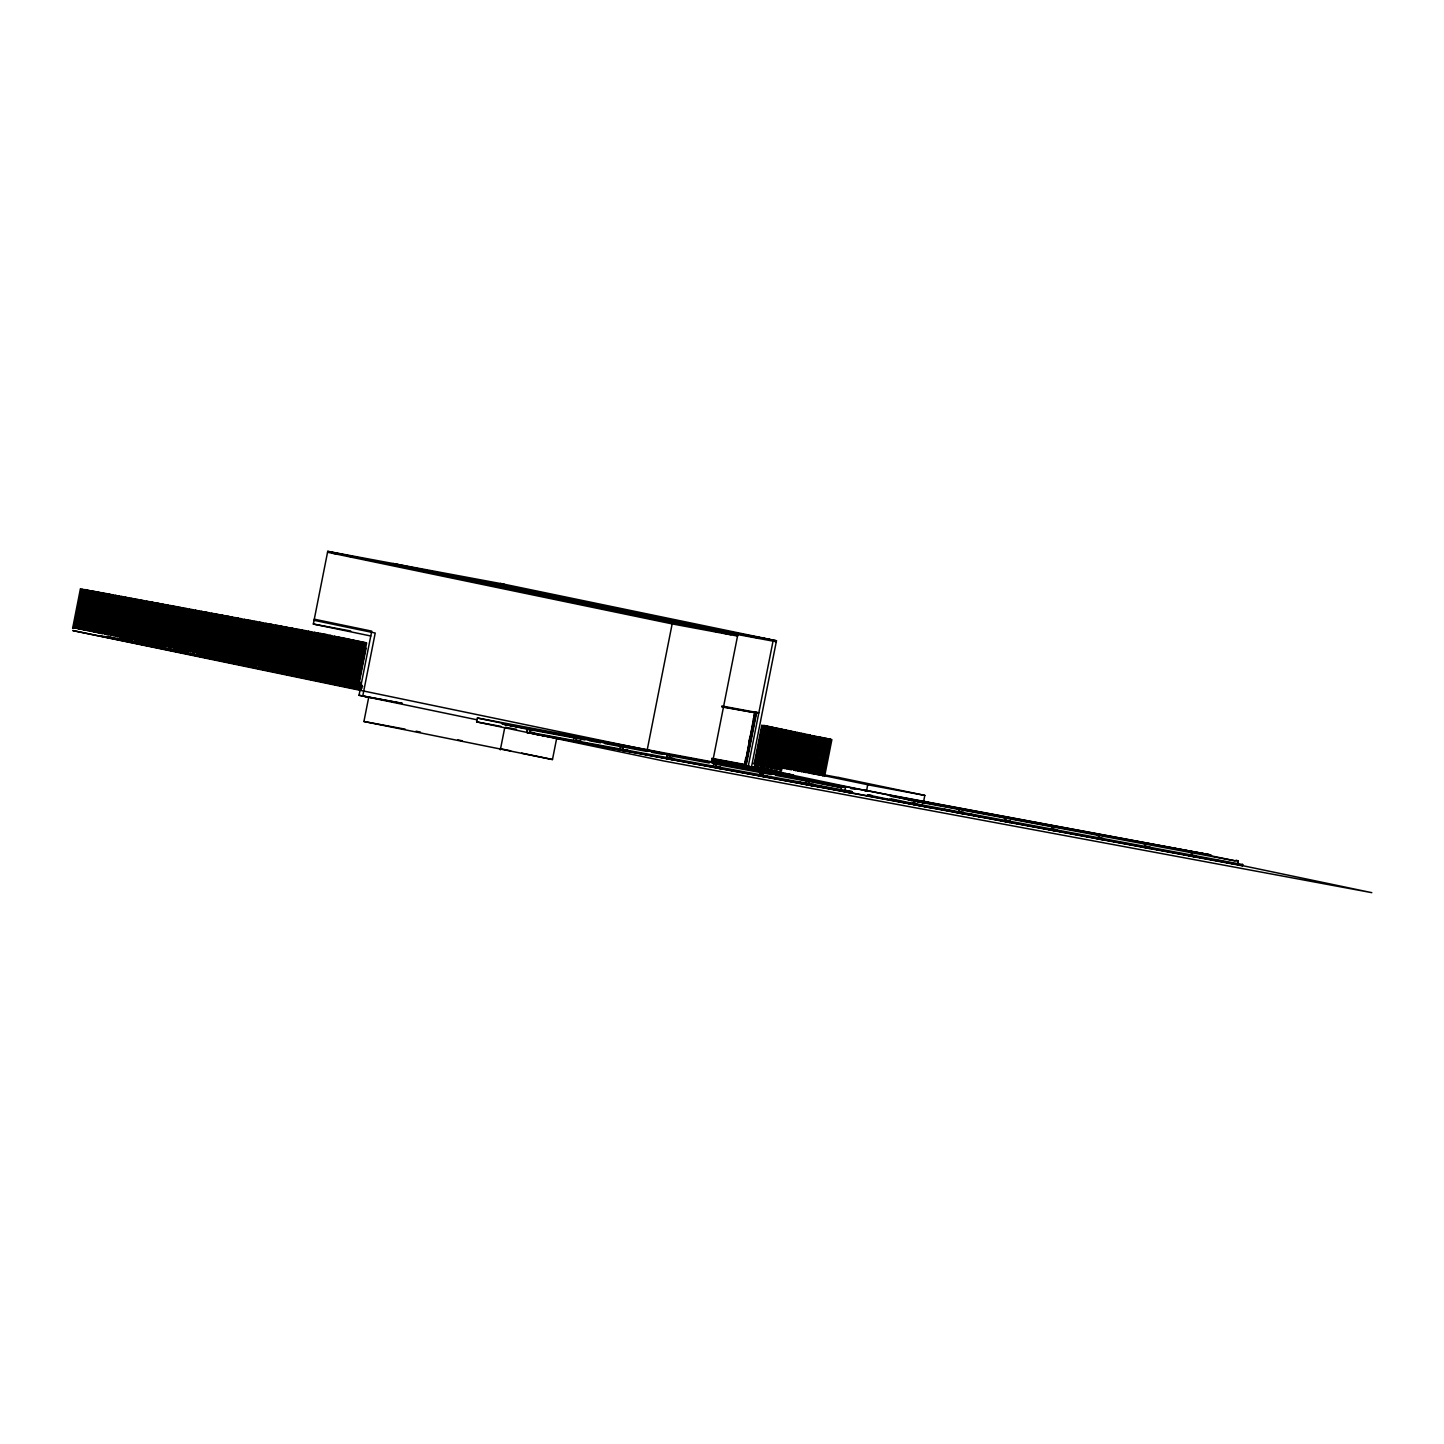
<?xml version="1.0" encoding="UTF-8"?>
<svg xmlns="http://www.w3.org/2000/svg" width="1444" height="1444" viewBox="0 0 1444 1444"><rect width="100%" height="100%" fill="white"/><g stroke="black" fill="none" stroke-linecap="round" stroke-linejoin="round"><path stroke-width="1.5" d="M842.646 787.179L845.191 787.666L845.534 790.861L852.14 791.637L851.852 793.045L846.852 792.196M530.056 729.473C531.645 734.202 527.204 723.101 526.988 732.559L713.119 767.161M576.156 740.429C576.246 733.444 576.95 743.335 576.228 740.375M622.924 749.129L622.671 746.367L623.339 749.779M669.854 758.443L669.601 755.194M715.791 766.71L715.719 763.677M762.504 775.103L762.414 772.468L762.757 775.5M813.694 784.742L809.218 784.363L809.163 781.475M958.726 811.6L958.708 808.875M958.816 811.528L959.159 809.163L957.011 808.514M1003.111 817.358L1005.475 817.575L1005.259 820.409M1005.908 820.932L1005.241 817.521M1051.9 826.618L1052.062 829.253L1052.225 826.6M1098.433 837.989L1098.667 835.21M1144.857 846.364L1144.875 843.675L1145.507 846.906M1191.39 854.866L1191.408 852.339M1192.058 855.408L1191.823 852.556L1189.657 851.779M1235.847 860.425C1240.378 859.613 1235.432 867.898 1242.815 864.559L910.532 802.792A166.277 123.354 -79.5 0 1 906.146 801.998L891.147 798.875M1238.266 861.274L1238.158 863.711M914.557 800.662L913.168 803.063M914.196 800.68L913.456 803.369M72.615 628.411L80.413 588.863M73.048 628.519L72.85 627.562L83.698 629.584M74.926 627.887L82.362 589.224M76.009 628.068L83.012 589.242M76.207 628.14L83.86 589.567M76.676 628.176L84.312 589.585L85.358 589.766M77.073 628.339L84.709 589.748M77.958 628.429L85.611 589.838M78.355 628.591L86.008 590.018M78.626 628.537L86.261 589.946M79.221 628.79L86.857 590.199M79.907 628.79L87.561 590.199L86.387 589.874M80.503 629.043L88.21 590.307L92.362 591.228M81.369 629.241L89.005 590.65M83.138 622.725L89.51 590.56M90.16 590.668L83.174 629.494M90.304 590.903L82.019 629.476M83.517 629.674L91.459 590.921M84.889 627.472L92.109 591.029M84.799 629.927L92.452 591.354M85.665 630.125L93.409 591.3L95.268 591.535M88.968 617.129L94.708 591.426M86.947 630.378L94.6 591.787M87.813 630.577L95.358 591.661M90.069 621.768L90.918 617.49M93.048 606.769L93.896 602.473M94.744 598.195L95.593 593.899M89.095 630.829L96.748 592.239M89.654 630.595L97.308 592.022M89.961 631.01L97.596 592.437M90.322 630.703L92.452 619.999M94.564 609.278L97.957 592.13M98.896 592.69L90.611 631.263M99.257 592.383L91.604 630.956L90.394 630.829M92.109 631.461L99.907 592.491L101.116 592.618M93.391 631.714L101.206 592.744M94.257 631.912L101.856 592.852M95.539 632.165L103.156 593.105M96.17 631.804L103.806 593.213M96.405 632.364L104.04 593.773M97.452 632.057L105.105 593.466M97.687 632.616L105.34 594.025M98.12 632.165L105.755 593.574M98.553 632.797L106.188 594.224M99.401 632.418L107.055 593.827M99.835 633.068L107.704 593.935M100.701 633.248L108.336 594.675M101.784 630.631L109.004 594.188M109.654 594.296L101.351 633.483M102.849 633.699L110.484 595.108M103.3 633.14L105.43 622.418M106.278 618.14L110.953 594.549M105.231 626.822L111.603 594.657M104.13 633.952L111.784 595.361M104.997 634.151L112.632 595.56M105.25 633.501L112.903 594.91M106.766 629.331L112.704 599.314M106.278 634.403L113.932 595.812M107.145 634.584L114.852 595.289L113.679 594.946M106.91 636.948L125.05 639.511M110.412 621.119L111.26 616.823M112.109 612.545L115.502 595.397M108.426 634.837L116.08 596.264M109.148 634.223L116.802 595.65M109.293 635.035L116.928 596.444M111.928 623.609L114.058 612.906M114.906 608.61L117.451 595.758L118.661 595.885M110.574 635.288L118.227 596.715M111.531 632.454L118.751 596.011M111.441 635.486L119.076 596.895M111.766 634.692L112.614 630.414M114.726 619.693L115.592 615.397M116.441 611.119L119.401 596.119M112.722 635.739L120.7 596.372L119.527 596.029M113.589 635.938L121.35 596.48M114.87 636.19L122.65 596.733M115.664 635.414L123.3 596.841M115.737 636.371L123.372 597.798L124.581 597.924M115.52 638.735L107.055 636.172M116.946 635.685L124.599 597.094L123.426 596.769M117.018 636.623L124.671 598.051M117.614 635.793L125.249 597.202M117.885 636.822L125.52 598.231M118.895 636.046L126.549 597.455M119.166 637.075L127.198 597.563L128.408 597.708M120.032 637.273L127.668 598.682L128.877 598.827M120.845 636.407L128.498 597.816M121.314 637.526L129.148 597.924M122.18 637.707L129.816 599.134M123.642 632.472L130.447 598.177L129.274 597.852M123.877 634.728L131.097 598.285M123.462 637.977L131.115 599.386M124.328 638.158L131.964 599.585L133.173 599.711M124.744 637.129L132.397 598.538M126.675 630.811L133.047 598.646L134.256 598.791L126.476 638.609M125.61 638.41L133.263 599.838M125.863 640.883L130.014 640.847M128.209 633.302L134.996 599.007M127.758 638.862L135.411 600.271M129.076 635.703L136.296 599.26L135.122 598.935M128.624 639.06L136.259 600.469L137.469 600.614M130.574 631.533L131.422 627.237M133.552 616.534L136.945 599.368M129.906 639.313L137.559 600.722M130.592 638.212L138.245 599.639M130.772 639.493L138.407 600.921M132.108 634.042L134.22 623.321M136.35 612.599L138.895 599.747L140.104 599.874L132.541 638.573M132.054 639.764L139.707 601.173L138.534 600.83M132.92 639.945L140.844 600.108M134.202 640.197L142.144 600.361M135.158 639.042L139.815 615.469M140.682 611.173L142.794 600.469L144.003 600.596M135.068 640.396L142.703 601.805M135.231 642.436L119.401 638.681M136.873 637.165L144.093 600.722M136.35 640.649L144.003 602.058L142.83 601.733M136.205 643.031L127.74 640.468L164.526 648.518M137.523 637.273L144.743 600.83L145.952 600.957L138.389 639.674M137.216 640.847L144.851 602.256M137.92 643.392L166.24 648.879M138.498 641.1L146.151 602.509M139.057 639.782L146.692 601.191M139.364 641.28L146.999 602.708L148.209 602.834M140.339 640.035L147.974 601.444M140.646 641.533L148.642 601.552L149.851 601.697M141.512 641.732L149.147 603.141M142.288 640.396L144.418 629.674M145.266 625.378L149.923 601.805M144.22 634.06L150.591 601.913M142.794 641.984L150.447 603.412M143.66 642.183L151.927 603.61L144.941 642.436M144.238 640.757L151.873 602.166M144.003 643.446L117.253 639.096L126.025 640.107M145.754 636.569L152.541 602.274M145.808 642.634L153.822 602.527M146.855 641.226L147.703 636.93M148.551 632.653L150.248 624.079M151.097 619.783L154.49 602.635L155.699 602.78L147.956 643.067M147.089 642.887L154.743 604.296M150.916 630.866L153.046 620.144M153.894 615.866L156.439 602.996M148.263 645.54L165.031 648.049M149.237 643.32L156.891 604.747L155.717 604.404M150.519 639.692L157.721 603.249M150.104 643.519L157.739 604.928M150.754 641.948L151.602 637.67M153.714 626.949L154.562 622.653M156.692 611.931L158.389 603.357M151.385 643.771L159.039 605.18M152.035 642.201L159.67 603.61M152.252 643.97L160.338 603.718M153.533 644.223L161.186 605.632L160.013 605.307M154.418 640.414L161.62 603.989M154.4 644.403L162.288 604.097M155.934 642.923L163.569 604.35M155.681 644.674L163.334 606.083L162.161 605.758M156.602 643.031L164.237 604.458L165.446 604.585M156.548 644.854L164.815 606.299L157.829 645.107M157.035 646.551L186.926 653.175M157.883 643.284L165.518 604.711M158.966 641.262L166.186 604.819M158.696 645.306L166.331 606.715M158.605 647.688L187.702 652.706M159.833 643.645L167.468 605.072M159.977 645.558L167.63 606.967L166.457 606.642M160.501 643.753L168.136 605.18M160.844 645.757L168.479 607.166L169.688 607.31M162.215 641.876L169.417 605.433L168.244 605.108M162.125 646.009L170.085 605.541M162.992 646.19L170.627 607.617M163.732 644.385L171.367 605.794M164.399 644.493L172.035 605.902M164.273 646.461L171.926 607.87L170.753 607.527M165.139 646.641L173.316 606.155M166.349 644.854L173.984 606.263M166.421 646.894L174.074 608.321L172.901 607.978M167.287 647.092L175.265 606.516M168.713 643.067L175.933 606.624M168.569 647.345L176.222 608.754L175.049 608.429M169.58 645.468L177.215 606.877M168.948 649.836L205.878 657.128M169.435 647.544L177.07 608.953L178.28 609.097M171.096 641.28L173.208 630.577M175.338 619.855L177.883 606.985M170.717 647.796L178.37 609.206M171.529 645.829L179.164 607.238L177.991 606.913M171.583 647.977L179.832 607.346M172.865 648.23L180.518 609.657L179.345 609.314M173.479 646.19L181.114 607.599M173.731 648.428L181.782 607.707L182.991 607.852M175.013 648.681L183.063 607.978M176.511 644.511L183.731 608.086M175.879 648.879L183.514 610.289M176.583 651.027L168.749 648.771M177.161 649.132L185.012 608.339L183.839 607.996M185.68 608.447L178.695 647.255M178.027 649.331L185.662 610.74L186.872 610.884M179.327 647.273L186.962 608.7M179.309 649.583L186.944 610.992M179.291 651.984L207.755 656.713M180.41 645.251L187.63 608.808L188.839 608.935L181.276 647.634M180.175 649.764L187.81 611.191M181.457 650.017L189.579 609.169M182.323 650.215L189.958 611.624M183.226 648.013L190.861 609.422L189.687 609.079M183.605 650.468L191.529 609.53M184.471 650.666L192.106 612.076M185.608 646.226L187.72 635.504M188.568 631.227L192.81 609.783M185.843 648.482L186.691 644.186M187.54 639.909L193.478 609.891L194.687 610.036L186.619 651.118M185.753 650.919L193.388 612.328M189.056 642.399L195.427 610.252M187.9 651.37L195.536 612.779M188.063 652.995L207.611 657.489M189.074 649.096L196.709 610.505M188.767 651.551L196.402 612.978M192.702 634.187L193.55 629.909M195.68 619.187L197.377 610.613L198.586 610.758M189.615 654.132L208.116 657.002M190.048 651.804L197.684 613.231M191.023 649.457L198.658 610.866M190.915 652.002L198.55 613.411M194.236 636.696L196.348 625.974M197.196 621.696L199.326 610.974M192.196 652.255L200.608 611.227L199.434 610.902M193.063 652.453L200.698 613.862M194.056 647.778L196.185 637.057M197.034 632.779L199.146 622.057M199.994 617.779L201.276 611.335M194.344 652.706L202.557 611.588M195.59 650.287L197.702 639.566M198.55 635.288L203.225 611.696L204.434 611.841L196.492 653.157M195.211 652.887L202.846 614.314M197.539 650.648L205.174 612.057M197.359 653.338L204.994 614.765M198.821 650.901L206.456 612.328M198.64 653.591L206.275 615.018M198.388 655.161L228.441 661.009M199.489 651.009L207.124 612.437M199.507 653.789L207.142 615.198M199.958 656.28L237.051 662.796L232.737 661.893M201.203 649.132L208.405 612.689M200.788 654.042L209.705 612.816L202.72 651.623M201.655 654.24L209.29 615.649M202.936 654.493L211.023 613.159M203.803 654.673L211.438 616.101M205.95 645.558L212.304 613.411M205.337 652.092L212.972 613.519L214.181 613.646M205.084 654.926L212.719 616.353M205.788 656.28L227.629 661.316M205.95 655.125L213.586 616.534M207.052 650.215L214.254 613.772M208.983 643.88L214.921 613.88M207.232 655.377L214.867 616.805M216.203 614.133L208.568 652.724L207.358 652.58M208.098 655.576L215.734 616.985M211.347 642.111L212.196 637.815M213.044 633.537L216.871 614.241M209.38 655.829L217.015 617.238M218.152 614.494L210.517 653.085L209.308 652.941M210.246 656.027L217.882 617.436M211.6 651.045L213.73 640.324M215.842 629.602L218.82 614.602L220.03 614.747M210.301 658.428L238.783 663.157M211.528 656.28L219.163 617.689M212.467 653.446L220.102 614.855M212.394 656.46L220.03 617.888M214.398 647.111L216.528 636.407M217.376 632.111L220.77 614.963M213.676 656.713L221.311 618.14M214.416 653.807L222.051 615.216M214.542 656.912L222.719 615.324M215.824 657.164L224 615.577M224.668 615.686L217.033 654.276L218.206 654.601M216.69 657.363L224.325 618.772M218.315 654.529L225.95 615.938M217.972 657.616L225.607 619.025M217.936 659.637L226.564 661.424M219.398 652.489L226.618 616.047M218.838 657.814L226.473 619.223L227.683 619.368M227.899 616.299L220.264 654.89L219.055 654.746M220.12 658.067L227.755 619.476M220.932 654.998L228.567 616.408M220.986 658.247L228.621 619.675M220.643 660.576L249.108 665.305M222.214 655.251L229.849 616.678M222.268 658.5L230.517 616.787M223.134 658.699L230.769 620.108L231.979 620.252M224.596 653.482L226.708 642.76M227.556 638.465L231.798 617.039M224.831 655.72L225.679 651.443M226.528 647.147L232.466 617.148M224.416 658.951L232.051 620.36M225.282 659.15L232.917 620.559M226.112 655.973L228.242 645.269M229.091 640.974L233.748 617.4L232.574 617.057M228.044 649.656L234.415 617.509L235.625 617.635M226.564 659.403L234.199 620.812M227.43 659.583L235.697 617.761M229.145 654.312L236.365 617.87L237.574 617.996M228.712 659.854L236.347 621.263M229.578 660.034L237.646 618.122M233.224 643.952L235.336 633.23M236.184 628.952L238.314 618.231M230.859 660.287L238.495 621.714L237.321 621.371M231.961 657.074L239.596 618.483L238.422 618.158M230.986 662.742L269.793 669.601M231.726 660.486L239.361 621.895L240.57 622.039M233.044 655.034L233.892 650.739M236.022 640.035L236.87 635.739M238.982 625.017L240.264 618.592M233.007 660.738L240.643 622.147M233.91 657.435L241.545 618.844M233.874 660.937L242.845 618.971L235.155 661.19M236.022 661.37L244.162 619.314M237.809 658.157L245.444 619.566L244.271 619.241M237.303 661.623L244.938 623.05M238.477 658.265L246.112 619.675L247.321 619.819M238.17 661.821L245.805 623.23M239.758 658.518L247.393 619.927M239.451 662.074L247.086 623.501L245.913 623.158M240.426 658.626L248.061 620.036M240.318 662.273L247.953 623.682L249.162 623.826M241.708 658.879L249.343 620.288L248.169 619.963M241.599 662.525L250.011 620.397M241.328 664.89L255.805 667.002M242.466 662.724L250.101 624.133M244.92 652.814L251.292 620.667M244.325 659.348L252.592 620.794L246.022 657.453M243.747 662.976L251.382 624.386L250.209 624.061M244.614 663.157L252.249 624.584M246.689 657.562L253.909 621.137M245.895 663.41L253.53 624.837M246.762 663.608L255.191 621.389L254.018 621.046M249.487 653.645L255.859 621.498M248.043 663.861L255.678 625.288L254.505 624.945M248.91 664.059L257.14 621.75M251.87 651.858L252.718 647.58M254.83 636.858L257.808 621.859L259.017 621.985L251.455 660.702M250.191 664.312L257.826 625.721M251.057 664.511L259.324 625.938L252.339 664.763M253.386 654.367L255.516 643.645M256.364 639.367L259.758 622.22M251.653 667.038L279.974 672.525M253.404 661.063L261.039 622.472M253.205 664.944L261.707 622.581L262.916 622.725M254.487 665.197L262.988 622.833M255.353 665.395L264.288 622.96L256.635 665.648M257.953 661.893L265.606 623.303M257.501 665.846L265.136 627.256M266.887 623.555L259.252 662.146L258.043 662.002M258.783 666.099L266.418 627.508M259.902 662.254L267.555 623.664L268.764 623.808M259.649 666.28L267.284 627.707L268.494 627.833M261.202 662.507L268.837 623.916M260.931 666.55L269.505 624.025M261.797 666.731L269.432 628.158M261.996 669.186L290.316 674.673M263.566 660.72L270.786 624.277M263.079 666.984L271.454 624.386M263.945 667.182L271.58 628.591L272.79 628.736M265.1 663.229L267.212 652.507M268.061 648.23L272.736 624.638M265.227 667.435L274.035 624.783L270.858 644.295M266.093 667.633L273.728 629.043M267.05 663.59L270.01 648.591M268.133 661.551L275.353 625.126M267.375 667.886L275.01 629.295L273.837 628.97M267.916 670.016L259.451 667.453M268.241 668.067L276.634 625.378M271.346 655.486L277.302 625.487M269.523 668.319L277.158 629.746L275.985 629.404M270.949 664.312L278.584 625.739M270.389 668.518L278.024 629.927M272.032 662.291L272.88 657.995M275.01 647.273L275.858 642.995M277.97 632.273L279.252 625.848M271.671 668.771L279.306 630.198L278.132 629.855M273.313 662.543L280.533 626.1M272.537 668.969L280.172 630.378L281.381 630.523M272.338 671.334L280.948 673.121M273.548 664.782L274.396 660.504M276.526 649.782L278.656 639.06M279.504 634.782L281.201 626.209M273.818 669.222L282.483 626.461M274.685 669.42L283.15 626.57L284.36 626.714M275.966 669.673L284.432 626.822M277.447 665.522L285.1 626.931M276.833 669.854L284.468 631.281L285.677 631.407M278.746 665.774L286.381 627.183M278.114 670.106L285.75 631.533M279.396 665.883L287.049 627.292M278.981 670.305L286.616 631.714M281.111 663.987L288.331 627.544L287.157 627.219M280.262 670.558L288.999 627.653L290.208 627.797M281.129 670.756L288.764 632.165L289.973 632.31M282.645 666.496L290.28 627.905M282.41 671.009L290.948 628.014M283.277 671.207L290.912 632.616M285.01 664.709L292.229 628.266M285.677 664.818L292.897 628.375M284.558 671.46L292.193 632.869M285.425 671.64L293.06 633.068M286.544 667.218L287.392 662.94M288.24 658.644L294.179 628.627L293.006 628.302M288.475 660.901L294.847 628.736M286.706 671.893L294.341 633.32M287.573 672.092L296.128 628.988M289.991 663.41L296.796 629.097M288.601 674.312L280.136 671.749M288.854 672.344L296.489 633.754M290.858 665.792L298.078 629.367L296.904 629.024M289.721 672.543L297.356 633.952M292.789 659.475L294.486 650.901M295.352 646.623L298.746 629.476M291.002 672.796L298.637 634.205M292.392 668.301L300.027 629.728M291.291 675.269L282.825 672.705L311.146 678.193M291.868 672.976L299.504 634.403M293.89 664.132L296.02 653.41M298.15 642.688L298.998 638.41M299.847 634.115L300.695 629.837L301.904 629.963M293.15 673.247L300.785 634.656M293.024 675.63L321.344 681.117M301.976 630.089L294.341 668.662L307.861 671.279M294.016 673.427L302.644 630.198M295.298 673.68L303.926 630.45L302.753 630.107M296.164 673.879L304.594 630.559M298.655 667.254L305.875 630.811M297.446 674.131L305.081 635.541M299.323 667.363L306.543 630.92L307.752 631.064L300.19 669.763M298.312 674.33L305.947 635.739M299.594 674.583L307.229 635.992M300.839 669.872L308.493 631.281M300.46 674.763L308.095 636.19M302.139 670.124L309.774 631.533L308.601 631.208M301.742 675.034L309.377 636.443M302.789 670.233L310.442 631.642M302.608 675.214L310.243 636.642M304.088 670.485L306.2 659.764M307.049 655.486L311.723 631.894M370.783 635.992L313.33 624.043L327.734 551.337L503.974 584.188L503.776 585.163L416.215 568.882M303.348 677.778L318.113 679.907M304.738 670.594L313.023 632.021L306.038 670.846M303.89 675.467L311.525 636.894M304.756 675.666L312.391 637.075M307.121 668.807L314.341 632.364M306.038 675.918L313.673 637.327M306.904 676.117L315.622 632.616M308.637 671.316L309.485 667.02M310.334 662.742L316.29 632.725L317.5 632.869M308.186 676.37L315.821 637.779M309.052 676.55L317.572 632.977M309.269 678.608L300.803 676.045M312.716 660.955L314.828 650.233M316.958 639.53L318.24 633.086M310.334 676.803L317.969 638.23M312.301 669.781L319.521 633.356L318.348 633.013M311.2 677.001L318.835 638.41M312.536 672.038L313.384 667.76M315.514 657.038L317.626 646.316M318.492 642.038L320.189 633.465M312.121 678.788L340.297 685.07M312.482 677.254L320.117 638.681M313.835 672.29L321.47 633.717M313.348 677.453L320.983 638.862M321.29 638.104L322.138 633.826L323.348 633.952L316.2 670.521M313.691 679.925L332.445 682.795M314.63 677.705L322.265 639.114M315.496 677.904L324.088 634.187M316.777 678.157L325.369 634.439M318.384 673.121L326.037 634.548M317.644 678.337L325.279 639.764L326.488 639.891M320.099 671.243L327.319 634.8M318.925 678.59L326.561 640.017M320.767 671.352L327.987 634.909L329.196 635.053L321.633 673.752M319.792 678.788L327.427 640.197M321.073 679.041L328.709 640.45M322.481 673.933L330.135 635.36M321.94 679.24L329.575 640.649L330.784 640.793M322.517 679.059L361.758 685.557M323.781 674.186L331.416 635.613L330.243 635.27M323.221 679.492L330.856 640.901M325.062 672.236L332.914 635.811L330.586 651.063M324.088 679.673L331.723 641.1M325.929 674.637L329.737 655.341M325.369 679.943L333.004 641.353M326.777 674.835L334.43 636.244M326.236 680.124L333.871 641.551L335.08 641.678M330.189 664.366L335.712 636.497L334.539 636.172M327.517 680.377L335.152 641.804M329.358 673.139L336.578 636.696L337.788 636.822L330.225 675.539M328.384 680.575L336.019 641.984M329.665 680.828L337.3 642.237M331.073 675.72L338.726 637.147M329.954 682.904L321.489 680.341M330.532 681.026L338.798 642.454L331.813 681.279M337.03 652.399L332.373 675.972L331.163 675.846M337.878 648.103L340.008 637.4M333.51 682.741L331.741 682.452L333.365 683.517M332.661 681.46L340.315 642.887M332.643 683.86L324.196 681.297L352.498 686.784M334.936 674.276L342.156 637.833M333.961 681.73L341.596 643.14L340.423 642.797M335.369 676.622L343.022 638.031M334.376 684.221L360.964 689.366L354.231 687.94L359.448 688.914M334.809 681.911L342.463 643.338L343.672 643.464M337.517 672.579L339.629 661.857M340.477 657.58L344.304 638.284M336.109 682.164L343.744 643.591M337.95 674.926L345.17 638.483M336.957 682.362L344.611 643.771M338.817 677.308L346.452 638.735M338.257 682.615L345.892 644.024L344.719 643.699M339.665 677.507L347.318 638.916M345.621 654.186L340.964 677.759L339.755 677.633M346.47 649.89L348.6 639.187M340.405 683.066L348.04 644.475M349.448 639.367L341.813 677.958L342.986 678.283M341.253 683.247L348.906 644.674M343.528 676.063L345.657 665.341M346.506 661.063L350.748 639.62M342.553 683.499L350.188 644.927L349.015 644.584M343.961 678.409L351.596 639.818M343.401 683.698L351.054 645.107L352.264 645.251M346.109 674.366L348.221 663.644M349.069 659.366L352.896 640.071M344.701 683.951L352.336 645.378M344.719 686.369L361.199 688.86M346.542 676.713L353.744 640.27M345.549 684.149L353.202 645.558M347.823 676.965L355.043 640.522M346.849 684.402L354.484 645.811L353.311 645.486M355.892 640.703L348.257 679.294L359.7 681.658M347.697 684.6L355.35 646.009L356.56 646.154M357.191 640.956L348.906 679.528M348.997 684.853L356.632 646.262M350.405 679.745L358.04 641.154M349.845 685.034L357.498 646.461M352.119 677.85L359.339 641.407M350.639 687.218L342.174 684.636M351.145 685.286L358.78 646.713L357.607 646.37M352.553 680.178L360.188 641.605M351.993 685.485L359.646 646.894L360.856 647.038M354.267 678.301L355.549 671.875M357.661 661.153L361.487 641.858M353.293 685.738L360.928 647.147M354.701 680.629L362.336 642.057M354.141 685.936L361.794 647.345M356.415 678.752L363.635 642.309M355.043 688.517L359.52 688.644M355.441 686.189L363.076 647.598L361.902 647.273M356.848 681.081L364.484 642.49M356.289 686.369L363.942 647.796M361.541 664.186L357.498 681.315M362.39 659.89L365.783 642.742M357.589 686.64L365.224 648.049M358.996 681.532L366.632 642.941M358.437 686.821L366.09 648.248M477.007 719.798L359.033 695.268L371.74 631.136L314.305 619.205M556.824 737.559L552.474 759.544L363.924 721.495L368.707 697.308M396.504 565.218L396.703 564.243M500.184 584.423L500.382 583.448L776.475 640.757L751.512 766.8M503.433 585.019L503.631 584.062M1215.451 859.974L1371.8 892.663L663.265 760.88L476.628 721.892L477.386 718.011L1210.776 854.956L1046.611 825.228M502.332 724.004L821.618 782.576L502.332 724.004L527.403 729.202M500.346 749.851L504.696 727.866M526.988 732.559L527.836 728.715M529.804 732.325L852.122 791.637M580.56 742.667L580.831 741.277M576.337 740.989L581.066 741.313L580.795 742.721L573.286 741.169L574.008 737.541M620.054 749.851L620.848 746.043M627.093 751.331L627.598 749.959L623.212 749.743M662.164 620.433L662.363 619.458L769.634 639.421L769.435 640.378M665.756 621.173L665.955 620.216L691.784 625.017L691.586 625.974L687.29 625.18M647.074 750.591L672.344 622.96L737.722 635.125L712.452 762.757M666.587 758.515L667.2 754.616L666.352 758.461L673.861 760.031L674.131 758.623L669.258 758.046M673.626 759.977L673.897 758.587M776.475 640.757L708.065 628.05L707.885 629.006L776.276 641.732M718.48 762.071L712.271 761.295M720.682 762.811L712.993 761.62M720.159 768.641L720.43 767.233C714.437 770.284 715.683 757.179 712.885 767.125L720.394 768.677L720.664 767.269L716.062 766.367M729.527 764.652L721.819 763.461M730.646 765.302L738.353 766.475M744.833 762.612L745.682 758.262M749.129 740.88L749.996 736.53M753.425 719.148L754.291 714.798M744.923 764.508L754.725 712.632M713.643 759.093L745.826 765.085L756.169 712.921L721.838 706.549M756.674 712.415L746.115 765.735L713.535 759.688M748.263 766.186L773.226 640.161M752.974 768.082L753.172 767.053M754.201 763.677L761.854 725.087M753.804 769.399L738.281 766.872M754.508 765.248L762.143 726.657M755.158 765.356L763.136 725.339M756.349 764.129L757.197 759.833M758.046 755.537L764.002 725.538M756.439 765.609L764.075 727.018M757.089 765.717L764.724 727.126M758.912 757.938L759.761 753.66M760.609 749.364L764.02 732.216M758.371 765.97L766.15 725.989M758.317 768.587L754.165 766.926M759.021 766.078L766.674 727.487L767.883 727.632M763.605 745.537L765.735 734.816M766.583 730.52L767.432 726.242M759.887 768.876L753.569 766.764L777.071 771.096M760.32 766.331L768.298 726.422M760.049 768.948L782.594 772.973M760.97 766.439L769.237 727.866L762.251 766.692M760.501 771.98L759.418 775.771L766.926 777.341M759.652 775.825L760.356 772.197M761.945 765.266L762.793 760.988M764.905 750.266L769.58 726.675M762.793 765.464L766.204 748.317M767.053 744.021L769.165 733.299M762.901 766.8L770.536 728.209M764.941 761.421L768.768 742.126M769.616 737.848L771.728 727.126M764.183 767.053L771.836 728.462M764.833 767.161L772.594 727.325M766.132 767.414L773.876 727.577M766.782 767.522L774.742 727.776M767.107 768.966L766.908 769.995L775.518 771.8L756.728 767.071M768.064 767.775L776.024 728.029M766.692 777.287L767.197 775.933L762.685 775.699M768.713 767.865L776.349 729.292L777.558 729.419M768.461 770.284L768.84 769.327L762.504 768.154M769.237 766.8L776.89 728.209M769.995 768.136L777.648 729.545M771.385 762.757L773.497 752.053M774.345 747.757L778.172 728.462M770.645 768.226L778.28 729.653M770.536 770.32L779.002 772.883L779.182 771.475M771.385 767.251L779.038 728.66M771.944 768.497L779.579 729.906L778.406 729.563M772.576 768.587L780.32 728.913M773.966 765.555L781.186 729.112M773.876 768.84L781.511 730.267M774.525 768.948L782.467 729.364M775.681 768.136L783.334 729.545L784.543 729.689M775.807 769.201L783.442 730.628L782.269 730.285M776.457 769.309L784.092 730.736M780.789 749.093L784.615 729.816M778.262 766.439L785.482 729.996M777.738 769.562L785.392 730.989M778.388 769.67L786.041 731.097L787.251 731.224M772.468 773.894L778.009 774.435M782.088 753.84L786.763 730.249M779.688 769.923L787.323 731.35M779.977 769.038L787.63 730.447L788.839 730.592M780.338 770.031L787.973 731.458M838.928 777.594L781.511 766.854L780.356 772.666L866.725 790.752L864.396 790.5M781.691 767.143L784.67 752.143M785.518 747.848L788.911 730.7M781.619 770.284L789.254 731.711M782.973 765.194L788.081 739.472M788.929 735.177L789.778 730.899M782.684 768.244L789.904 731.819L791.113 731.946M783.839 767.594L788.929 741.873M789.796 737.577L791.059 731.151M783.984 768.515L791.204 732.072M784.633 768.605L791.926 731.332L793.135 731.476M783.442 775.933L712.524 760.392M785.915 768.858L793.135 732.433L791.962 732.09M786.565 768.966L793.785 732.523M787.846 769.219L795.066 732.794M788.135 768.479L789.417 762.053M790.265 757.757L793.659 740.61M794.507 736.332L795.355 732.036M788.496 769.327L796.348 732.902L789.796 769.58M789.002 768.677L796.222 732.234L797.431 732.379M790.283 768.93L792.413 758.208M793.261 753.93L797.503 732.487M790.446 769.688L797.648 733.245M791.15 769.111L798.37 732.686M791.727 769.941L798.947 733.498M793.279 765.085L794.128 760.808M794.976 756.512L798.388 739.364M792.792 767.901L799.597 733.606L800.806 733.751M794.146 765.284L800.517 733.119L801.727 733.263M793.659 770.302L800.878 733.859M794.308 770.41L801.528 733.967M796.276 761.241L797.124 756.963M797.972 752.667L800.102 741.945M800.951 737.667L801.799 733.371M795.445 770.013L802.232 735.718M795.608 770.663L802.81 734.22L801.637 733.895M796.258 770.771L803.46 734.328M798.009 763.84L798.857 759.544M799.705 755.266L803.099 738.119M797.539 771.024L804.759 734.581M798.189 771.132L805.409 734.689L806.618 734.834M801.853 755.699L804.813 740.7M799.471 771.385L806.961 734.473L808.171 734.599M800.12 771.493L807.34 735.05M801.023 771.168L807.828 736.855M801.42 771.746L808.622 735.303M801.889 771.349L804.001 760.627M804.849 756.349L808.261 739.202M802.052 771.854L809.272 735.411L810.481 735.556M804.019 767.324L810.391 735.158M803.351 772.107L810.571 735.664M804.001 772.215L811.889 735.375L805.283 772.468M805.933 772.576L813.152 736.133M806.6 770.103L813.405 735.808M807.232 772.829L814.687 736.061M808.297 770.789L815.084 736.494L816.293 736.639L809.163 773.19M806.167 784.471L806.799 780.59L805.933 784.435L813.441 785.987L813.73 784.579L809.055 784.11M808.333 772.684L816.185 736.278L813.441 753.66M810.463 768.659L812.593 757.938M809.813 773.298L817.015 736.855M811.329 768.858L817.701 736.693M811.095 773.551L818.315 737.108M811.745 773.659L818.983 736.945M812.629 773.587L819.849 737.144L821.058 737.288L813.676 774.02M813.026 773.912L820.246 737.469M814.777 774.038L821.997 737.595M814.976 774.273L822.178 737.83L821.004 737.505M813.207 785.951L813.495 784.543M816.041 772.233L822.827 737.938M818.188 763.569L819.037 759.273M819.885 754.995L823.279 737.848L822.105 737.505M816.907 774.634L824.777 738.046L825.986 738.426L818.838 774.995M817.557 774.742L824.777 738.299M819.903 766.15L824.885 738.209M820.336 768.497L826.293 738.48M819.488 775.103L826.708 738.66M821.203 770.897L827.574 738.732M820.788 775.356L827.99 738.913M822.069 771.078L828.441 738.931L829.849 739.147M821.437 775.464L829.289 739.039M822.502 775.627L829.722 739.184M822.719 775.717L829.939 739.274M823.369 775.825L830.589 739.382M824.65 776.078L831.87 739.635L830.697 739.292M848.133 792.269L848.368 791.15L846.202 790.825A166.277 123.354 -79.5 0 1 844.686 790.59M845.3 790.554L848.639 791.348L848.458 792.323L839.361 790.644M909.991 800.211L891.634 795.608L1210.776 854.956M912.788 804.29L912.698 803.117L913.817 804.416M916.597 803.622L916.308 805.03L867.429 794.868M921.489 805.716L922.987 802.792L921.597 802.503M923.51 801.98L924.81 795.391L838.657 777.486M963.13 813.82L963.419 812.431M1009.663 822.484L1009.952 821.076M1056.196 831.13L1056.485 829.74L1051.9 829.343M1102.729 839.794L1103.252 838.441L1098.451 837.755M1149.262 848.44L1149.532 847.05M1195.794 857.104L1196.065 855.696M1242.327 865.75L1242.598 864.36M796.42 777.811L798.749 778.388M667.056 754.851L669.547 755.411M1049.644 826.004L1052.134 826.672M1189.477 852.014L1191.372 852.14M574.044 737.397L576.138 737.722M620.613 746.006L619.819 749.815L627.328 751.367M1003.147 817.214L1005.602 818.008M1050.077 825.824L1051.972 826.383M689.492 625.613L705.394 628.14L704.491 628.393M744.4 764.797L745.826 765.085M864.451 790.428L866.635 790.608L867.663 784.76L924.81 795.391M851.852 793.045L819.452 786.168M756.169 712.921L721.946 706.946M714.022 763.316L715.863 764.129M534.515 732.812L529.623 731.946M576.571 741.079L581.048 741.476M669.384 758.064L674.095 758.786M959.051 811.564L963.653 812.467L963.365 813.874L955.856 812.322M1005.349 820.318L1010.186 821.131L1009.897 822.52L1002.389 820.968M1005.674 820.896L1010.15 821.275M1145.182 846.184L1149.767 847.087L1149.496 848.494L1141.987 846.942M1145.218 846.455L1149.749 847.249M840.246 787.377L841.798 787.648L775.32 775.302M841.942 790.897L840.282 790.608M840.462 790.536L841.527 790.77M348.004 686.604L361.054 689.636M355.711 688.138L357.877 688.481M335.188 683.662L336.145 683.662M342.39 685.124L343.834 685.178M841.311 787.576L840.841 787.485M335.369 683.066L339.087 683.734M350.766 686.225L353.762 686.766M328.239 682.416L332.138 683.12M335.225 683.842L338.943 684.51M331.903 553.07L336.272 553.882M347.156 555.922L351.524 556.716M362.426 558.756L366.776 559.568M371.144 560.38L375.494 561.174M386.396 563.214L390.746 564.026M401.667 566.102L406.053 566.914M416.991 568.954L421.377 569.766M447.64 574.64L452.026 575.452M471.719 579.116L476.105 579.947M487.043 581.968L491.429 582.78M400.89 566.03L411.829 568.07M692.885 625.793L688.463 624.963L689.221 625.541M697.326 626.606L701.748 627.436M664.33 620.83L668.626 621.642M672.218 622.382L682.976 624.386M695.773 626.768L702.344 627.996M737.541 636.064L672.164 623.898L327.553 552.258M313.33 624.043L350.712 630.992M721.91 706.008L758.822 712.867L755.23 712.127M80.539 588.791L81.622 589.008L74.059 627.707L102.506 633.609M92.236 590.957L93.319 591.174M96.134 591.679L97.217 591.896M98.084 592.04L99.167 592.257M101.983 592.78L103.066 592.997M103.932 593.141L105.015 593.358M105.881 593.502L106.964 593.719M107.831 593.863L108.914 594.08M109.78 594.224L110.863 594.441M111.729 594.585L112.812 594.802M115.628 595.307L116.711 595.524M121.476 596.39L122.559 596.607M125.375 597.13L126.458 597.347M131.224 598.213L132.306 598.43M137.072 599.296L138.155 599.513M140.97 600.018L142.054 600.235M146.819 601.119L147.902 601.336M150.699 601.841L151.8 602.058M152.649 602.202L153.75 602.419M156.548 602.924L157.649 603.141M158.497 603.285L159.598 603.502M160.446 603.646L161.547 603.863M162.396 604.007L163.497 604.224M166.295 604.729L167.396 604.946M170.193 605.469L171.294 605.686M172.143 605.83L173.244 606.047M174.092 606.191L175.193 606.408M176.042 606.552L177.143 606.769M179.94 607.274L181.041 607.491M185.789 608.357L186.89 608.574M191.637 609.458L192.738 609.675M195.536 610.18L196.637 610.397M201.384 611.263L202.485 611.48M205.283 611.985L206.384 612.202M207.232 612.346L208.333 612.563M211.131 613.068L212.232 613.285M215.03 613.808L216.131 614.025M216.979 614.169L218.08 614.386M220.878 614.891L221.979 615.108M222.827 615.252L223.928 615.469M224.777 615.613L225.878 615.83M226.726 615.974L227.827 616.191M228.675 616.335L229.776 616.552M230.625 616.696L231.726 616.913M240.372 618.519L241.473 618.736M250.119 620.324L251.22 620.541M255.967 621.407L257.068 621.624M259.866 622.147L260.967 622.364M265.714 623.23L266.815 623.447M269.613 623.952L270.714 624.169M271.562 624.313L272.663 624.53M275.461 625.035L276.562 625.252M277.41 625.396L278.512 625.613M279.36 625.757L280.461 625.974M281.309 626.118L282.41 626.335M285.208 626.858L286.309 627.075M291.056 627.941L292.157 628.158M294.955 628.663L296.056 628.88M298.854 629.385L299.955 629.602M304.702 630.486L305.803 630.685M310.55 631.569L311.651 631.786M314.449 632.292L315.55 632.508M320.297 633.374L321.398 633.591M324.196 634.096L325.297 634.313M326.145 634.457L327.247 634.674M338.835 637.057L339.936 637.273M95.575 591.914L96.658 592.13M97.723 592.365L98.806 592.582M99.871 592.798L100.954 593.015M102.019 593.249L103.102 593.466M104.167 593.701L105.25 593.917M343.13 637.959L344.232 638.176M345.278 638.392L346.38 638.609M347.426 638.844L348.527 639.06M349.574 639.295L350.675 639.511M351.722 639.746L352.823 639.963M106.314 594.134L107.397 594.35M108.462 594.585L109.545 594.802M110.61 595.036L111.693 595.253M112.758 595.488L113.841 595.704M114.906 595.921L115.989 596.137M117.054 596.372L118.137 596.589M119.202 596.823L120.285 597.04M353.87 640.179L354.971 640.396M356.018 640.631L357.119 640.847M358.166 641.082L359.267 641.298M360.314 641.533L361.415 641.75M362.462 641.966L363.563 642.183M364.61 642.418L365.711 642.634M121.35 597.274L122.433 597.491M125.646 598.159L126.729 598.376M129.942 599.061L131.025 599.278M134.238 599.946L135.321 600.163M140.682 601.282L141.765 601.498M144.978 602.184L146.061 602.401M149.274 603.069L150.356 603.285M153.569 603.971L154.652 604.188M157.865 604.856L158.948 605.072M181.475 609.765L182.576 609.982M183.623 610.216L184.724 610.433M187.919 611.101L189.02 611.317M190.066 611.552L191.168 611.769M192.214 612.003L193.315 612.22M194.362 612.455L195.463 612.671M196.51 612.888L197.611 613.104M198.658 613.339L199.759 613.556M200.806 613.79L201.907 614.007M202.954 614.223L204.055 614.44M205.102 614.675L206.203 614.891M207.25 615.126L208.351 615.343M209.398 615.577L210.499 615.794M211.546 616.01L212.647 616.227M213.694 616.462L214.795 616.678M215.842 616.913L216.943 617.129M217.99 617.364L219.091 617.581M220.138 617.797L221.239 618.014M222.286 618.249L223.387 618.465M224.434 618.7L225.535 618.916M228.73 619.584L229.831 619.801M233.025 620.487L234.127 620.703M235.173 620.938L236.274 621.137M241.617 622.274L242.718 622.49M243.765 622.707L244.866 622.924M252.357 624.494L253.458 624.711M256.653 625.396L257.754 625.613M260.949 626.281L262.05 626.497M263.097 626.732L264.198 626.949M265.245 627.183L266.346 627.4M269.541 628.068L270.642 628.284M282.428 630.757L283.529 630.974M286.724 631.642L287.825 631.858M291.02 632.544L292.121 632.761M293.168 632.977L294.269 633.194M295.316 633.429L296.417 633.645M297.464 633.88L298.565 634.096M299.612 634.331L300.713 634.548M301.76 634.764L302.861 634.981M303.908 635.216L305.009 635.432M306.056 635.667L307.157 635.883M308.204 636.1L309.305 636.317M310.352 636.551L311.453 636.768M312.5 637.003L313.601 637.219M314.648 637.454L315.749 637.67M316.796 637.887L317.897 638.104M318.943 638.338L320.045 638.555M321.091 638.789L322.192 639.006M323.239 639.241L324.34 639.457M327.535 640.125L328.636 640.342M331.831 641.028L332.932 641.244M336.127 641.912L337.228 642.129M364.05 647.724L365.151 647.941M764.111 725.466L765.212 725.682M766.259 725.899L767.36 726.115M768.407 726.35L769.508 726.567M770.554 726.801L771.656 727.018M772.702 727.234L773.803 727.451M774.85 727.686L775.951 727.902M776.998 728.137L778.099 728.354M779.146 728.588L780.247 728.805M781.294 729.021L782.395 729.238M785.59 729.924L786.691 730.141M789.886 730.808L790.987 731.025M794.182 731.711L795.283 731.928M798.478 732.595L799.579 732.812M802.774 733.498L803.875 733.714M804.922 733.949L806.023 734.148M809.218 734.834L810.319 735.05M813.513 735.718L814.615 735.935M817.809 736.62L818.91 736.837M826.401 738.407L827.917 738.787M764.851 727.054L765.934 727.271M770.663 728.137L771.746 728.354M772.594 728.498L773.695 728.715M774.525 728.859L775.627 729.076M780.338 729.924L781.439 730.141M784.218 730.646L785.301 730.863M788.081 731.368L789.182 731.585M793.893 732.451L794.994 732.668M797.774 733.173L798.875 733.39M803.586 734.256L804.669 734.473M807.449 734.978L808.55 735.195M811.329 735.7L812.431 735.917M813.261 736.061L814.362 736.278M817.142 736.783L818.243 737M819.073 737.144L820.174 737.361M822.954 737.848L824.037 738.064M94.022 631.407L108.805 634.151M111.206 634.602L126.332 637.4M132.812 638.609L146.043 641.082M150.356 641.876L161.674 644.096M167.522 645.179L166.421 644.963M169.471 645.54L168.37 645.324M171.421 645.901L170.32 645.685M172.233 645.937L183.027 647.959M187.016 648.807L185.915 648.591M188.965 649.168L187.864 648.952M189.778 649.204L200.662 651.352M233.26 657.291L241.888 658.897M249.379 660.413L248.296 660.197M257.176 661.857L256.093 661.641M266.923 663.68L265.84 663.464M268.349 663.825L292.121 668.247M311.814 671.911L320.46 673.518M325.803 674.709L324.719 674.492M334.394 676.496L333.311 676.279L340.874 637.58L342.084 637.725M164.02 645.54L189.958 650.36M192.377 650.811L242.339 660.107M268.783 665.016L294.702 669.836M133.732 641.587L145.718 643.807M134.111 641.984L164.67 647.76M176.258 649.818L185.121 651.461M200.644 654.349L362.191 685.304M183.442 651.948L187.431 652.706M224.795 660.558L241.401 663.825M332.21 680.72L310.478 676.676L340.116 682.723M336.56 681.532L340.91 682.344M345.242 683.156L362.643 686.387M245.462 664.854L255.732 666.713L251.274 665.756M327.987 680.07L332.355 680.882M335.55 681.478L339.9 682.29M344.232 683.102L360.783 686.171M259.812 667.742L270.425 669.908M286.833 673.446L299.088 675.684L294.775 674.799M291.453 674.492L317.77 679.619L313.312 678.644M298.926 676.46L266.743 669.222M321.832 680.629L331.831 682.489M332.806 683.084L361.126 688.589L356.812 687.687M770.41 767.125L769.327 766.908M711.766 758.335L745.068 764.526L754.959 713.083M752.378 766.728L782.106 772.432M711.73 759.4L780.879 772.468L776.457 772.45M712.704 760.086L793.514 775.103L785.085 773.352M774.128 771.764L726.458 761.656M712.271 760.519L749.201 767.378M773.136 771.8L751.548 768.1M359.033 695.268L402.334 703.336M712.433 760.826L717 761.692M721.134 762.45L732.325 764.544M736.35 765.284L741.097 766.168M767.378 771.06L778.424 773.1M401.973 703.336L362.751 696.044L375.223 633.032L314.07 620.324M711.784 761.367L720.664 763.064M672.399 755.158L676.785 755.97M680.341 756.764L684.727 757.577M687.759 758.01L692.163 758.84M695.701 759.616L716.296 763.316M719.058 763.948L723.444 764.76M726.404 765.32L738.823 767.612M742.649 768.226L754.183 770.482M765.446 772.576L769.616 773.352M796.474 778.352L807.322 780.374M850.769 788.46L855.101 789.272M889.63 795.68L893.872 796.474M912.933 800.012L917.157 800.806M891.489 796.384L1042.785 824.524M527.349 729.184L585.073 739.942M589.351 740.718L600.596 742.83M604.837 743.606L647.165 751.494M651.334 752.252L662.688 754.364M666.839 755.122L709.257 763.028M713.318 763.786L771.367 774.58M922.445 802.665L1234.602 860.732M476.628 721.892L500.996 726.422M505.436 727.253L516.519 729.31M526.789 732.307L837.285 790.067M922.373 805.896L1235.089 864.053L715.322 767.576M534.027 734.021L1242.562 865.804M363.924 721.495L405.186 729.166M922.68 806.149L908.709 803.387M929.737 807.611L914.593 804.579M227.791 660.54L235.336 661.966M232.303 661.641L236.202 662.381M216.239 659.024L221.51 660.034M225.336 660.774L235.173 662.742M237.989 663.518L241.924 664.276M230.21 662.038L236.04 663.157M237.267 663.482L242.357 664.457M920.55 805.734L917.084 805.066M239.758 662.832L244.162 663.68M224.091 660.052L228.423 660.901M245.787 664.204L249.252 664.872M231.509 661.948L235.661 662.742M245.624 664.98L249.09 665.648M223.946 660.829L228.26 661.677M918.601 801.943L919.99 802.214M249.469 664.727L254.397 665.684M252.754 665.558L256.238 666.244M245.787 664.8L249.325 665.503M917.481 801.727L918.835 801.998M259.685 667.742L263.277 668.446M917.608 801.745L915.117 801.258L914.503 804.362L909.846 803.424M266.075 667.994L272.302 669.24M274.378 669.655L277.555 670.287M266.274 668.752L270.678 669.637M265.913 668.771L276.057 670.991M276.201 670.215L293.619 673.5M287.266 673.03L291.399 673.861M280.226 671.821L284.576 672.778M297.717 674.33L307.951 676.388M301.67 675.918L318.727 679.294M911.525 800.536L912.68 800.77M310.063 676.821L331.669 681.243M300.713 675.142L306.724 676.37M300.569 675.918L304.63 676.839M910.46 800.319L911.886 800.608M909.485 800.12L910.911 800.409M310.731 677.182L330.604 681.333M324.647 680.503L330.694 681.748M314.828 678.824L319.088 679.709M502.386 584.874L756.476 637.616M708.065 628.05L703.968 627.851M691.784 625.017L688.192 624.259L687.994 625.234L691.586 625.974M393.111 563.503L737.722 635.125M421.467 570.362L425.854 571.264M430.24 572.185L439.03 574.008M463.163 579.026L480.726 582.672M504.877 587.69L522.439 591.336M546.572 596.354L557.546 598.646M588.286 605.036L599.26 607.31M629.981 613.7L640.956 615.974M671.695 622.364L676.081 623.285M687.055 625.559L695.846 627.382M713.39 631.028L717.794 631.949M722.181 632.869L730.953 634.692M327.734 551.337L672.344 622.96M84.961 589.603L85.918 589.892M86.911 589.964L88.066 590.343M347.968 644.367L346.867 644.15L339.105 682.813L333.546 681.64M1235.865 860.534L1238.068 860.931M1210.613 855.732L1235.703 860.949M781.511 766.854L868.133 784.796M1142.8 843.224L1145.2 843.874M1096.267 834.578L1098.704 835.011L1098.559 837.755M752.739 763.353L759.345 764.724M320.965 674.727L361.018 683.048M1188.52 855.588L1196.029 857.14L1196.3 855.732L1191.571 855.408M761.764 768.461L770.374 770.266M866.544 790.391L891.634 795.608M1095.454 838.278L1102.963 839.83M742.794 765.158L751.403 766.963M753.118 767.306L768.064 770.591M322.68 678.283L362.282 686.514M1048.922 829.632L1056.43 831.184L1056.719 829.777L1051.918 829.109M796.528 777.359L821.618 782.576M343.437 683.427L353.329 685.467M821.456 783.352L839.451 787.088M711.675 761.024L729.599 764.742M751.133 769.219L777.937 774.832M944.286 809.326L954.935 811.546M959.177 812.431L980.458 816.853L969.953 813.965M217.9 658.789L221.943 659.637M331.741 682.452L347.896 685.81M356.506 687.615L360.765 688.499M739.472 767.125L747.162 768.731M749.418 769.201L755.988 770.554M758.244 771.024L762.901 771.998M127.198 639.963L131.512 640.865M147.884 644.259L152.18 645.161M713.571 761.872L739.563 767.287M743.913 768.19L748.245 769.092M750.266 769.508L754.309 770.338M760.23 772.071L762.631 772.811M352.065 687.488L72.832 630.577L661.388 752.92M867.934 794.705L872.248 795.608M889.486 799.182L908.872 803.225M104.925 636.551L359.357 689.42M99.708 635.577L360.603 689.817M671.857 755.086L675.954 755.934M811.69 784.688L815.968 785.572M667.164 754.761L669.565 755.519M804.507 783.262C809.055 788.081 811.311 779.237 806.763 780.735L808.784 780.987M819.47 786.366L838.675 790.355M788.063 780.554L811.456 785.41L798.857 781.944M620.631 746.115L622.996 746.458M477.386 718.011L502.476 723.227M527.565 728.805L529.804 729.256M416.053 731.187L420.439 732.09M457.856 739.869L462.261 740.79M499.66 748.552L510.653 750.844M521.663 753.136L552.474 759.544M838.91 786.998L840.336 787.269M336.741 682.994L340.874 683.86M322.716 680.467L326.344 681.225M337.156 683.211L340.928 683.987M839.74 787.161L841.076 787.431M839.776 790.59L841.13 790.879M341.073 683.229L348.87 684.889M349.195 685.611L353.437 686.532M322.03 680.467L325.676 681.243M328.402 681.676L332.499 682.561M840.426 787.305L841.672 787.576M355.062 686.261L362.263 687.994M359.412 688.084L360.386 688.337M923.745 801.221L932.156 803.532M754.761 769.796L761.06 771.529M669.294 755.266L669.456 757.938M340.441 684.294L336.181 683.535L340.441 684.294"/></g></svg>
